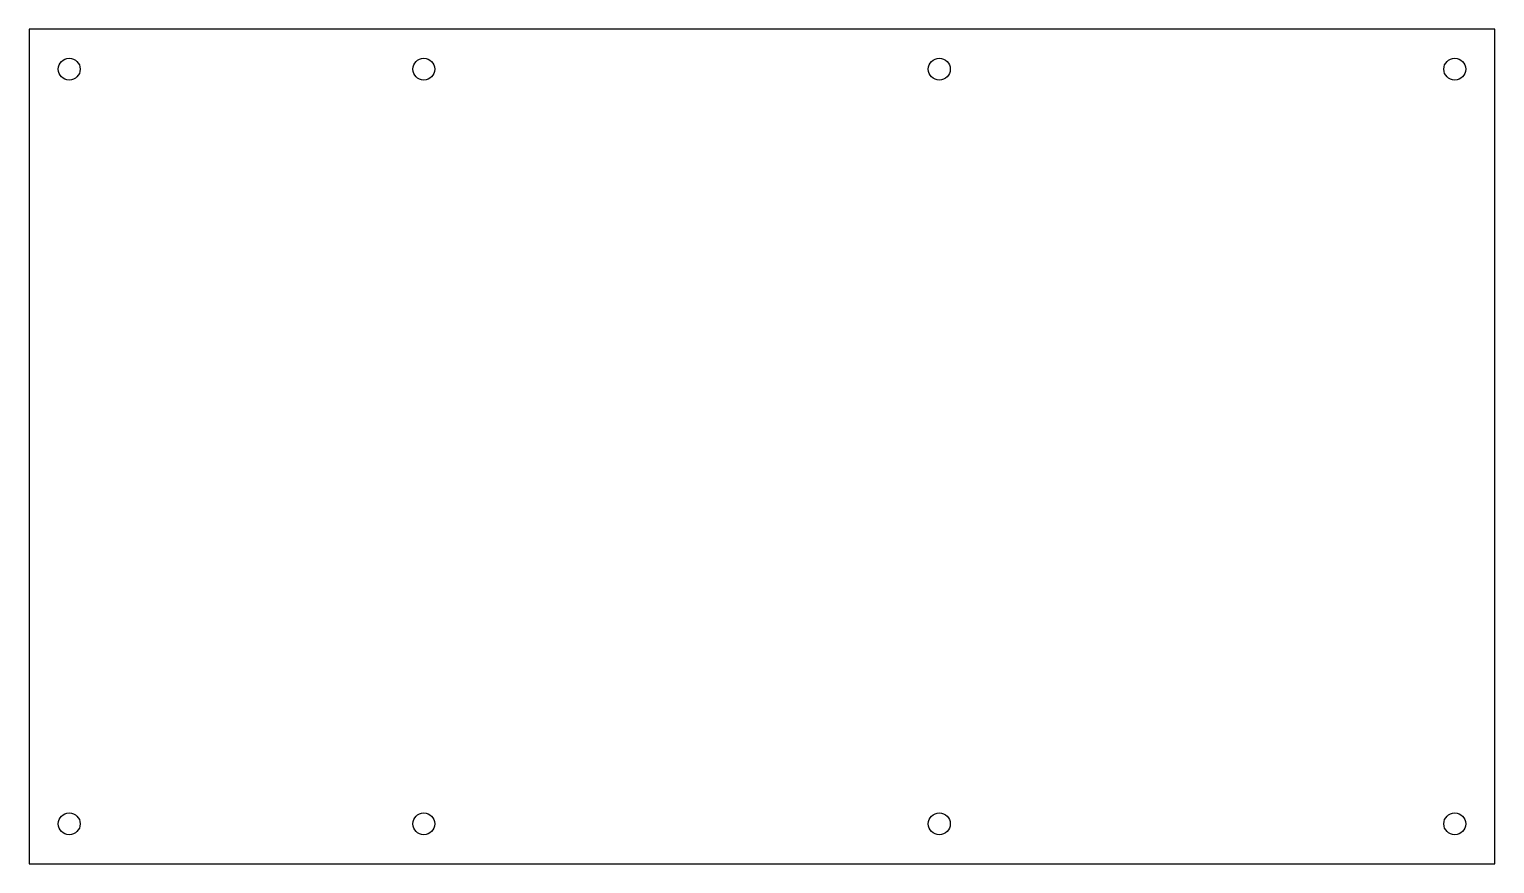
# Model space of a CAD drawing. Header units: millimetres. Extents: x -112 to 112, y -64 to 64.
import ezdxf

# ---------------------------------------------------------------- set-up
doc = ezdxf.new("R2010")
doc.units = ezdxf.units.MM
doc.layers.add('CUTOUTS', color=1, linetype='CONTINUOUS')
doc.layers.add('PERIMETER', color=5, linetype='CONTINUOUS')

msp = doc.modelspace()

# ---------------------------------------------------------------- linework, layer by layer
at = {"layer": 'CUTOUTS'}
for centre in [(-105.5, 57.5), (-51.5, 57.5), (27, 57.5), (105.5, 57.5), (-105.5, -57.5), (-51.5, -57.5), (27, -57.5), (105.5, -57.5)]:
    msp.add_circle(centre, 1.675, dxfattribs=at)
at = {"layer": 'PERIMETER'}
for p, q in [((111.575, 63.575), (-111.575, 63.575)), ((-111.575, 63.575), (-111.575, -63.575)), ((111.575, -63.575), (111.575, 63.575)), ((-111.575, -63.575), (111.575, -63.575))]:
    msp.add_line(p, q, dxfattribs=at)

doc.saveas('drawing.dxf')
